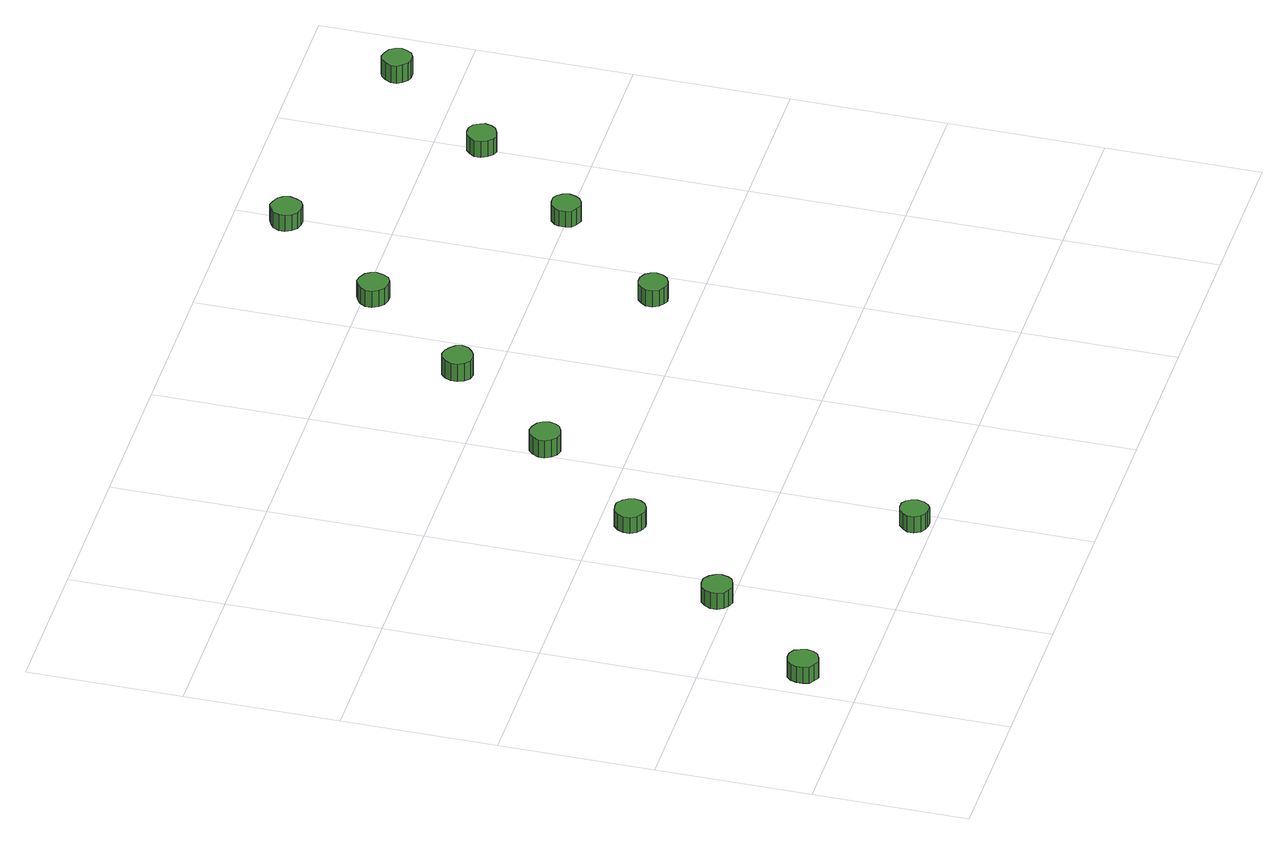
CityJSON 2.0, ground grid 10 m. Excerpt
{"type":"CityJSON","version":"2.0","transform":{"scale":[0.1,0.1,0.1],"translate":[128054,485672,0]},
"CityObjects":{
"tree1":{"type":"SolitaryVegetationObject","attributes":{"function":"something"},"geometry":[{"type":"MultiSurface","lod":"1","boundaries":[[[0,1,2,3,4,5,6,7,8,9,10,11,12,13,14]],[[15,16,17,18,19,20,21,22,23,24,25,26,27,28,29]],[[0,29,28,1]],[[1,28,27,2]],[[2,27,26,3]],[[3,26,25,4]],[[4,25,24,5]],[[5,24,23,6]],[[6,23,22,7]],[[7,22,21,8]],[[8,21,20,9]],[[9,20,19,10]],[[10,19,18,11]],[[11,18,17,12]],[[12,17,16,13]],[[13,16,15,14]],[[14,15,29,0]]]}]},
"tree2":{"type":"SolitaryVegetationObject","attributes":{"function":"something"},"geometry":[{"type":"MultiSurface","lod":"1","boundaries":[[[30,31,32,33,34,35,36,37,38,39,40,41,42,43,44]],[[45,46,47,48,49,50,51,52,53,54,55,56,57,58,59]],[[30,59,58,31]],[[31,58,57,32]],[[32,57,56,33]],[[33,56,55,34]],[[34,55,54,35]],[[35,54,53,36]],[[36,53,52,37]],[[37,52,51,38]],[[38,51,50,39]],[[39,50,49,40]],[[40,49,48,41]],[[41,48,47,42]],[[42,47,46,43]],[[43,46,45,44]],[[44,45,59,30]]]}]},
"tree3":{"type":"SolitaryVegetationObject","attributes":{"function":"something"},"geometry":[{"type":"MultiSurface","lod":"1","boundaries":[[[60,61,62,63,64,65,66,67,68,69,70,71,72,73,74]],[[75,76,77,78,79,80,81,82,83,84,85,86,87,88,89]],[[60,89,88,61]],[[61,88,87,62]],[[62,87,86,63]],[[63,86,85,64]],[[64,85,84,65]],[[65,84,83,66]],[[66,83,82,67]],[[67,82,81,68]],[[68,81,80,69]],[[69,80,79,70]],[[70,79,78,71]],[[71,78,77,72]],[[72,77,76,73]],[[73,76,75,74]],[[74,75,89,60]]]}]},
"tree4":{"type":"SolitaryVegetationObject","attributes":{"function":"something"},"geometry":[{"type":"MultiSurface","lod":"1","boundaries":[[[90,91,92,93,94,95,96,97,98,99,100,101,102,103,104]],[[105,106,107,108,109,110,111,112,113,114,115,116,117,118,119]],[[90,119,118,91]],[[91,118,117,92]],[[92,117,116,93]],[[93,116,115,94]],[[94,115,114,95]],[[95,114,113,96]],[[96,113,112,97]],[[97,112,111,98]],[[98,111,110,99]],[[99,110,109,100]],[[100,109,108,101]],[[101,108,107,102]],[[102,107,106,103]],[[103,106,105,104]],[[104,105,119,90]]]}]},
"tree5":{"type":"SolitaryVegetationObject","attributes":{"function":"something"},"geometry":[{"type":"MultiSurface","lod":"1","boundaries":[[[120,121,122,123,124,125,126,127,128,129,130,131,132,133,134]],[[135,136,137,138,139,140,141,142,143,144,145,146,147,148,149]],[[120,149,148,121]],[[121,148,147,122]],[[122,147,146,123]],[[123,146,145,124]],[[124,145,144,125]],[[125,144,143,126]],[[126,143,142,127]],[[127,142,141,128]],[[128,141,140,129]],[[129,140,139,130]],[[130,139,138,131]],[[131,138,137,132]],[[132,137,136,133]],[[133,136,135,134]],[[134,135,149,120]]]}]},
"tree6":{"type":"SolitaryVegetationObject","attributes":{"function":"something"},"geometry":[{"type":"MultiSurface","lod":"1","boundaries":[[[150,151,152,153,154,155,156,157,158,159,160,161,162,163,164]],[[165,166,167,168,169,170,171,172,173,174,175,176,177,178,179]],[[150,179,178,151]],[[151,178,177,152]],[[152,177,176,153]],[[153,176,175,154]],[[154,175,174,155]],[[155,174,173,156]],[[156,173,172,157]],[[157,172,171,158]],[[158,171,170,159]],[[159,170,169,160]],[[160,169,168,161]],[[161,168,167,162]],[[162,167,166,163]],[[163,166,165,164]],[[164,165,179,150]]]}]},
"tree7":{"type":"SolitaryVegetationObject","attributes":{"function":"something"},"geometry":[{"type":"MultiSurface","lod":"1","boundaries":[[[180,181,182,183,184,185,186,187,188,189,190,191,192,193,194]],[[195,196,197,198,199,200,201,202,203,204,205,206,207,208,209]],[[180,209,208,181]],[[181,208,207,182]],[[182,207,206,183]],[[183,206,205,184]],[[184,205,204,185]],[[185,204,203,186]],[[186,203,202,187]],[[187,202,201,188]],[[188,201,200,189]],[[189,200,199,190]],[[190,199,198,191]],[[191,198,197,192]],[[192,197,196,193]],[[193,196,195,194]],[[194,195,209,180]]]}]},
"tree8":{"type":"SolitaryVegetationObject","attributes":{"function":"something"},"geometry":[{"type":"MultiSurface","lod":"1","boundaries":[[[210,211,212,213,214,215,216,217,218,219,220,221,222,223,224]],[[225,226,227,228,229,230,231,232,233,234,235,236,237,238,239]],[[210,239,238,211]],[[211,238,237,212]],[[212,237,236,213]],[[213,236,235,214]],[[214,235,234,215]],[[215,234,233,216]],[[216,233,232,217]],[[217,232,231,218]],[[218,231,230,219]],[[219,230,229,220]],[[220,229,228,221]],[[221,228,227,222]],[[222,227,226,223]],[[223,226,225,224]],[[224,225,239,210]]]}]},
"tree9":{"type":"SolitaryVegetationObject","attributes":{"function":"something"},"geometry":[{"type":"MultiSurface","lod":"1","boundaries":[[[240,241,242,243,244,245,246,247,248,249,250,251,252,253,254]],[[255,256,257,258,259,260,261,262,263,264,265,266,267,268,269]],[[240,269,268,241]],[[241,268,267,242]],[[242,267,266,243]],[[243,266,265,244]],[[244,265,264,245]],[[245,264,263,246]],[[246,263,262,247]],[[247,262,261,248]],[[248,261,260,249]],[[249,260,259,250]],[[250,259,258,251]],[[251,258,257,252]],[[252,257,256,253]],[[253,256,255,254]],[[254,255,269,240]]]}]},
"tree10":{"type":"SolitaryVegetationObject","attributes":{"function":"something"},"geometry":[{"type":"MultiSurface","lod":"1","boundaries":[[[270,271,272,273,274,275,276,277,278,279,280,281,282,283,284]],[[285,286,287,288,289,290,291,292,293,294,295,296,297,298,299]],[[270,299,298,271]],[[271,298,297,272]],[[272,297,296,273]],[[273,296,295,274]],[[274,295,294,275]],[[275,294,293,276]],[[276,293,292,277]],[[277,292,291,278]],[[278,291,290,279]],[[279,290,289,280]],[[280,289,288,281]],[[281,288,287,282]],[[282,287,286,283]],[[283,286,285,284]],[[284,285,299,270]]]}]},
"tree11":{"type":"SolitaryVegetationObject","attributes":{"function":"something"},"geometry":[{"type":"MultiSurface","lod":"1","boundaries":[[[300,301,302,303,304,305,306,307,308,309,310,311,312,313,314]],[[315,316,317,318,319,320,321,322,323,324,325,326,327,328,329]],[[300,329,328,301]],[[301,328,327,302]],[[302,327,326,303]],[[303,326,325,304]],[[304,325,324,305]],[[305,324,323,306]],[[306,323,322,307]],[[307,322,321,308]],[[308,321,320,309]],[[309,320,319,310]],[[310,319,318,311]],[[311,318,317,312]],[[312,317,316,313]],[[313,316,315,314]],[[314,315,329,300]]]}]},
"tree12":{"type":"SolitaryVegetationObject","attributes":{"function":"something"},"geometry":[{"type":"MultiSurface","lod":"1","boundaries":[[[330,331,332,333,334,335,336,337,338,339,340,341,342,343,344]],[[345,346,347,348,349,350,351,352,353,354,355,356,357,358,359]],[[330,359,358,331]],[[331,358,357,332]],[[332,357,356,333]],[[333,356,355,334]],[[334,355,354,335]],[[335,354,353,336]],[[336,353,352,337]],[[337,352,351,338]],[[338,351,350,339]],[[339,350,349,340]],[[340,349,348,341]],[[341,348,347,342]],[[342,347,346,343]],[[343,346,345,344]],[[344,345,359,330]]]}]}
},
"vertices":[
[28,37,18],[27,41,18],[25,45,18],[21,47,18],[17,47,18],[13,46,18],[10,43,18],[9,39,18],[9,35,18],[10,31,18],[13,29,18],[17,27,18],[21,28,18],[25,30,18],[27,33,18],[27,33,6],[25,30,6],[21,28,6],[17,27,6],[13,29,6],[10,31,6],[9,35,6],[9,39,6],[10,43,6],[13,46,6],[17,47,6],[21,47,6],[25,45,6],[27,41,6],[28,37,6],
[90,108,18],[89,112,18],[87,115,18],[83,118,18],[79,118,18],[75,117,18],[72,114,18],[70,110,18],[70,106,18],[72,102,18],[75,100,18],[79,98,18],[83,99,18],[87,101,18],[89,104,18],[89,104,6],[87,101,6],[83,99,6],[79,98,6],[75,100,6],[72,102,6],[70,106,6],[70,110,6],[72,114,6],[75,117,6],[79,118,6],[83,118,6],[87,115,6],[89,112,6],[90,108,6],
[198,12,17],[197,16,17],[195,19,17],[192,21,17],[188,21,17],[185,20,17],[182,17,17],[180,14,17],[180,10,17],[182,6,17],[185,4,17],[188,3,17],[192,3,17],[195,5,17],[197,8,17],[197,8,5],[195,5,5],[192,3,5],[188,3,5],[185,4,5],[182,6,5],[180,10,5],[180,14,5],[182,17,5],[185,20,5],[188,21,5],[192,21,5],[195,19,5],[197,16,5],[198,12,5],
[153,180,18],[152,184,18],[150,187,18],[146,190,18],[142,190,18],[138,189,18],[135,186,18],[133,182,18],[133,178,18],[135,174,18],[138,172,18],[142,170,18],[146,171,18],[150,173,18],[152,176,18],[152,176,6],[150,173,6],[146,171,6],[142,170,6],[138,172,6],[135,174,6],[133,178,6],[133,182,6],[135,186,6],[138,189,6],[142,190,6],[146,190,6],[150,187,6],[152,184,6],[153,180,6],
[216,251,19],[215,255,19],[213,258,19],[209,260,19],[205,261,19],[201,260,19],[198,257,19],[196,253,19],[196,249,19],[198,245,19],[201,242,19],[205,241,19],[209,242,19],[213,244,19],[215,247,19],[215,247,6],[213,244,6],[209,242,6],[205,241,6],[201,242,6],[198,245,6],[196,249,6],[196,253,6],[198,257,6],[201,260,6],[205,261,6],[209,260,6],[213,258,6],[215,255,6],[216,251,6],
[278,323,20],[277,327,20],[274,330,20],[271,332,20],[267,333,20],[263,332,20],[260,329,20],[258,325,20],[258,321,20],[260,317,20],[263,314,20],[267,313,20],[271,314,20],[274,316,20],[277,319,20],[277,319,7],[274,316,7],[271,314,7],[267,313,7],[263,314,7],[260,317,7],[258,321,7],[258,325,7],[260,329,7],[263,332,7],[267,333,7],[271,332,7],[274,330,7],[277,327,7],[278,323,7],
[386,228,17],[385,232,17],[383,235,17],[379,237,17],[375,237,17],[372,236,17],[369,233,17],[367,230,17],[367,226,17],[369,222,17],[372,220,17],[375,218,17],[379,219,17],[383,221,17],[385,224,17],[385,224,5],[383,221,5],[379,219,5],[375,218,5],[372,220,5],[369,222,5],[367,226,5],[367,230,5],[369,233,5],[372,236,5],[375,237,5],[379,237,5],[383,235,5],[385,232,5],[386,228,5],
[341,394,18],[340,398,18],[338,401,18],[334,403,18],[330,404,18],[326,402,18],[323,400,18],[321,396,18],[321,392,18],[323,388,18],[326,385,18],[330,384,18],[334,384,18],[338,386,18],[340,390,18],[340,390,6],[338,386,6],[334,384,6],[330,384,6],[326,385,6],[323,388,6],[321,392,6],[321,396,6],[323,400,6],[326,402,6],[330,404,6],[334,403,6],[338,401,6],[340,398,6],[341,394,6],
[452,301,17],[451,305,17],[449,308,17],[446,310,17],[442,310,17],[438,309,17],[435,306,17],[434,303,17],[434,299,17],[435,295,17],[438,293,17],[442,291,17],[446,292,17],[449,294,17],[451,297,17],[451,297,5],[449,294,5],[446,292,5],[442,291,5],[438,293,5],[435,295,5],[434,299,5],[434,303,5],[435,306,5],[438,309,5],[442,310,5],[446,310,5],[449,308,5],[451,305,5],[452,301,5],
[404,466,18],[403,470,18],[401,473,18],[397,475,18],[393,476,18],[389,474,18],[386,472,18],[384,468,18],[384,464,18],[386,460,18],[389,457,18],[393,456,18],[397,456,18],[401,458,18],[403,462,18],[403,462,6],[401,458,6],[397,456,6],[393,456,6],[389,457,6],[386,460,6],[384,464,6],[384,468,6],[386,472,6],[389,474,6],[393,476,6],[397,475,6],[401,473,6],[403,470,6],[404,466,6],
[510,370,17],[509,373,17],[507,377,17],[503,379,17],[499,379,17],[496,378,17],[493,375,17],[491,372,17],[491,368,17],[493,364,17],[496,361,17],[499,360,17],[503,361,17],[507,363,17],[509,366,17],[509,366,5],[507,363,5],[503,361,5],[499,360,5],[496,361,5],[493,364,5],[491,368,5],[491,372,5],[493,375,5],[496,378,5],[499,379,5],[503,379,5],[507,377,5],[509,373,5],[510,370,5],
[573,440,17],[572,444,17],[570,447,17],[566,449,17],[562,450,17],[559,449,17],[556,446,17],[554,442,17],[554,438,17],[556,435,17],[559,432,17],[562,431,17],[566,431,17],[570,433,17],[572,437,17],[572,437,4],[570,433,4],[566,431,4],[562,431,4],[559,432,4],[556,435,4],[554,438,4],[554,442,4],[556,446,4],[559,449,4],[562,450,4],[566,449,4],[570,447,4],[572,444,4],[573,440,4]
]}
